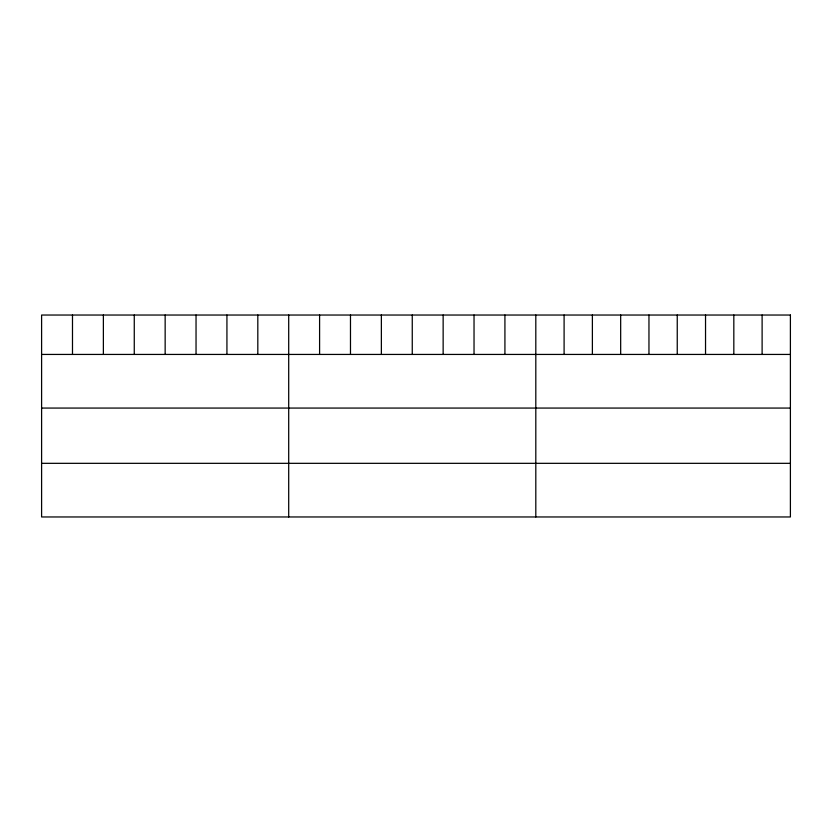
<?xml version="1.0" encoding="UTF-8"?>
<svg xmlns="http://www.w3.org/2000/svg" width="832" height="832" viewBox="0 0 832 832"><rect width="100%" height="100%" fill="white"/><g stroke="black" fill="none" stroke-linecap="round" stroke-linejoin="round"><path stroke-width="1.25" d="M41.6 354.432L790.4 354.432M41.6 408.065L790.4 408.065M41.6 463.33L790.4 463.33M762.112 315.037L762.112 354.432M733.824 315.037L733.824 354.432M705.536 315.037L705.536 354.432M677.248 315.037L677.248 354.432M648.96 315.037L648.96 354.432M620.672 315.037L620.672 354.432M592.384 315.037L592.384 354.432M564.096 315.037L564.096 354.432M535.808 315.037L535.808 516.963M504.92 315.037L504.92 354.432M474.032 315.037L474.032 354.432M443.144 315.037L443.144 354.432M412.256 315.037L412.256 354.432M381.368 315.037L381.368 354.432M350.48 315.037L350.48 354.432M319.592 315.037L319.592 354.432M288.704 315.037L288.704 516.963M257.816 315.037L257.816 354.432M226.928 315.037L226.928 354.432M196.04 315.037L196.04 354.432M165.152 315.037L165.152 354.432M134.264 315.037L134.264 354.432M103.376 315.037L103.376 354.432M72.488 315.037L72.488 354.432M790.4 315.037L41.6 315.037L41.6 516.963L790.4 516.963L790.4 315.037"/></g></svg>
